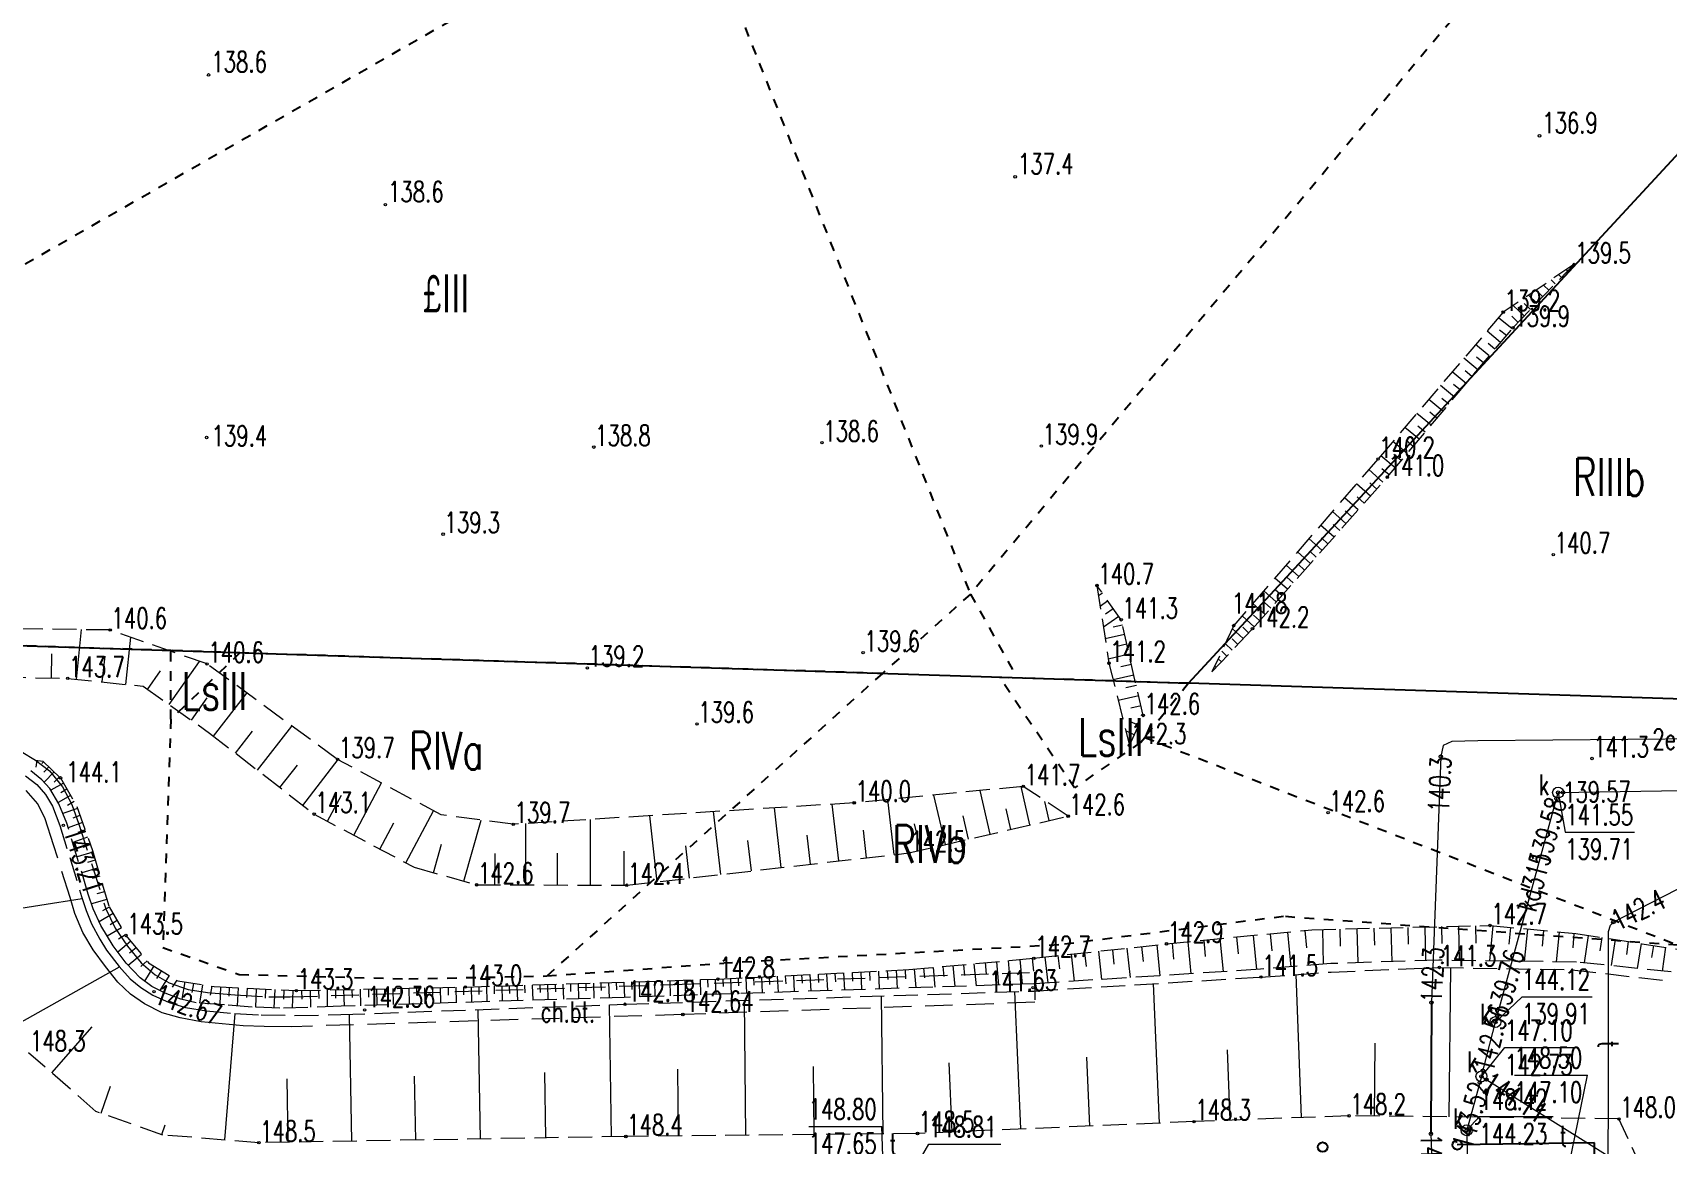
# Model space of a CAD drawing. Header units: metres. Extents: x 7583802 to 7586368, y 5958992 to 5960558.
# Drawn here: x 7585894.1 to 7586013.2, y 5959411.6 to 5959492.6 of the extents above; entities that cross this region are included whole.
import ezdxf
from ezdxf.enums import TextEntityAlignment as Align

# ---------------------------------------------------------------- set-up
doc = ezdxf.new("R2010")
doc.units = ezdxf.units.M
for name, pattern in [('1', [0]), ('2', [3, 2, -1]), ('3_1', [0]), ('3_BUBZ02', [2.45, 1.75, -0.7]), ('3_BUBZ02G', [2.45, 1.75, -0.7]), ('3_KTCR02', [3, 2, -1]), ('4_1', [0]), ('4_SUOP03_13', [0]), ('4_SUPE_01', [0]), ('4_SUPK_01', [0]), ('4_SUPT_01', [0]), ('GUZ', [1.4, 0.7, -0.7])]:
    doc.linetypes.add(name, pattern=pattern)
doc.layers.get('0').update_dxf_attribs({"color": 250, "linetype": 'CONTINUOUS', "lineweight": 100})
for name, color, linetype, lineweight in [('BUBZ_L_1', 7, '3_BUBZ02', 18), ('DZIALKI-G_L_0', 7, '1', 25), ('KONTURY_L_0', 114, '2', 25), ('KONTURY_NR_T_0', 114, 'CONTINUOUS', 25), ('KTCR_E_T_1', 7, 'CONTINUOUS', 15), ('KTCR_L_1', 7, '3_KTCR02', 18), ('KTOK_L_4', 7, 'CONTINUOUS', 25), ('RTPW_T_0', 7, 'CONTINUOUS', 15), ('RTPW_T_1', 7, 'CONTINUOUS', 15), ('SUOE_L_1', 1, '4_SUOP03_13', 25), ('SUPE_E_T_3', 1, 'CONTINUOUS', 15), ('SUPE_L_3', 1, '4_SUPE_01', 18), ('SUPK_E_T_0', 34, 'CONTINUOUS', 15), ('SUPK_L_0', 34, '4_SUPK_01', 18), ('SUPT_E_T_0', 30, 'CONTINUOUS', 15), ('SUPT_L_0', 30, '4_SUPT_01', 18), ('SUTE_T_0', 1, 'CONTINUOUS', 18), ('SUTK_T_0', 34, 'CONTINUOUS', 18), ('SUTT_T_0', 30, 'CONTINUOUS', 18), ('SUUK_E_T_3', 7, 'CONTINUOUS', 15), ('SUUK_T_4', 7, 'CONTINUOUS', 13), ('SUUT_E_T_3', 7, 'CONTINUOUS', 15)]:
    doc.layers.add(name, color=color, linetype=linetype, lineweight=lineweight)
doc.styles.get("Standard").update_dxf_attribs({"font": 'Simplex.SHX', "width": 0.75})

# ---------------------------------------------------------------- blocks, each defined once
blk = doc.blocks.new('3_RTPW01')
at = {"linetype": 'CONTINUOUS'}
blk.add_circle((0, 0), 0.09, dxfattribs=at)
blk = doc.blocks.new('3_RTPW02')
at = {"linetype": 'CONTINUOUS'}
blk.add_circle((0, 0), 0.09, dxfattribs=at)
blk = doc.blocks.new('4_SUPS01_03')
at = {"linetype": 'CONTINUOUS'}
blk.add_circle((0, 0), 0.125, dxfattribs=at)
blk = doc.blocks.new('4_SUPS01_05')
at = {"linetype": 'CONTINUOUS'}
blk.add_circle((0, 0), 0.125, dxfattribs=at)
blk = doc.blocks.new('4_SUPS01_07')
at = {"linetype": 'CONTINUOUS'}
blk.add_circle((0, 0), 0.125, dxfattribs=at)
blk = doc.blocks.new('4_SUUS22_01')
at = {"linetype": 'CONTINUOUS'}
blk.add_circle((0, 0), 0.4, dxfattribs=at)

msp = doc.modelspace()

# ---------------------------------------------------------------- linework, layer by layer
at = {"layer": 'BUBZ_L_1', "linetype": '3_BUBZ02'}
for p, q in [((7586006.42, 5959475.69), (7586001.27, 5959472.22)), ((7586001.27, 5959472.22), (7585992.14, 5959461.52)), ((7585992.14, 5959461.52), (7585981.63, 5959449.39)), ((7585971.67, 5959452.31), (7585972.54, 5959446.65)), ((7585899.77, 5959449.07), (7585875.92, 5959449.32)), ((7585981.63, 5959449.39), (7585980.05, 5959446.01)), ((7585906.83, 5959446.59), (7585899.77, 5959449.07)), ((7585916.34, 5959439.64), (7585906.83, 5959446.59)), ((7585972.54, 5959446.65), (7585974.04, 5959440.66)), ((7585923.89, 5959435.59), (7585916.34, 5959439.64)), ((7585893.59, 5959438.45), (7585894.43, 5959437.8)), ((7585894.79, 5959438.15), (7585894, 5959438.81)), ((7585894.43, 5959437.8), (7585895.05, 5959437.09)), ((7585895.38, 5959437.51), (7585894.79, 5959438.15)), ((7585896.04, 5959436.4), (7585895.38, 5959437.51)), ((7585966.3, 5959437.67), (7585953.98, 5959436.47)), ((7585969.57, 5959435.5), (7585966.3, 5959437.67)), ((7585895.05, 5959437.09), (7585895.57, 5959436.24)), ((7585895.57, 5959436.24), (7585896.1, 5959434.82)), ((7585896.62, 5959434.98), (7585896.04, 5959436.4)), ((7585953.98, 5959436.47), (7585929.14, 5959434.91)), ((7585896.1, 5959434.82), (7585897.69, 5959429.66)), ((7585898.18, 5959429.83), (7585896.62, 5959434.98)), ((7585929.14, 5959434.91), (7585923.89, 5959435.59)), ((7585897.69, 5959429.66), (7585898.03, 5959428.62)), ((7585898.54, 5959428.74), (7585898.18, 5959429.83)), ((7585898.03, 5959428.62), (7585898.41, 5959427.66)), ((7585898.41, 5959427.66), (7585899.03, 5959426.54)), ((7585899.08, 5959427.54), (7585898.54, 5959428.74)), ((7585899.03, 5959426.54), (7585899.5, 5959425.75)), ((7585899.98, 5959426.05), (7585899.08, 5959427.54)), ((7585899.5, 5959425.75), (7585900.43, 5959424.55)), ((7585900.93, 5959424.8), (7585899.98, 5959426.05)), ((7585900.43, 5959424.55), (7585901.24, 5959423.66)), ((7585901.96, 5959423.72), (7585900.93, 5959424.8)), ((7585983.59, 5959424.35), (7585967.06, 5959423.29)), ((7585988.7, 5959424.76), (7585983.59, 5959424.35)), ((7585983.62, 5959423.78), (7585988.73, 5959424.14)), ((7585996.57, 5959425.01), (7585988.7, 5959424.76)), ((7585988.73, 5959424.14), (7585996.62, 5959424.48)), ((7586006.62, 5959424.87), (7585996.57, 5959425.01)), ((7585996.62, 5959424.48), (7586006.28, 5959424.31)), ((7586006.28, 5959424.31), (7586013.47, 5959423.48)), ((7586013.5, 5959424.15), (7586006.62, 5959424.87)), ((7585901.24, 5959423.66), (7585902, 5959423.03)), ((7585902.81, 5959423.09), (7585901.96, 5959423.72)), ((7585902, 5959423.03), (7585902.89, 5959422.45)), ((7585903.77, 5959422.61), (7585902.81, 5959423.09)), ((7585967.06, 5959423.29), (7585937.22, 5959422.3)), ((7585967.08, 5959422.76), (7585983.62, 5959423.78)), ((7585902.89, 5959422.45), (7585904.08, 5959421.93)), ((7585904.92, 5959422.18), (7585903.77, 5959422.61)), ((7585904.08, 5959421.93), (7585905.26, 5959421.56)), ((7585906.03, 5959421.9), (7585904.92, 5959422.18)), ((7585908.1, 5959421.76), (7585906.03, 5959421.9)), ((7585910.12, 5959421.59), (7585908.1, 5959421.76)), ((7585916.57, 5959421.04), (7585937.28, 5959421.8)), ((7585937.22, 5959422.3), (7585916.61, 5959421.65)), ((7585937.28, 5959421.8), (7585967.08, 5959422.76)), ((7585905.26, 5959421.56), (7585906.8, 5959421.33)), ((7585906.8, 5959421.33), (7585908.83, 5959421.13)), ((7585908.83, 5959421.13), (7585910.78, 5959421.02)), ((7585912.14, 5959421.51), (7585910.12, 5959421.59)), ((7585910.78, 5959421.02), (7585913.21, 5959420.98)), ((7585916.61, 5959421.65), (7585912.14, 5959421.51)), ((7585913.21, 5959420.98), (7585916.57, 5959421.04))]:
    msp.add_line(p, q, dxfattribs=at)
at = {"layer": 'BUBZ_L_1', "linetype": '3_BUBZ02G'}
for p, q in [((7586001.98, 5959471.08), (7586006.42, 5959475.69)), ((7585992.82, 5959460.2), (7586001.98, 5959471.08)), ((7585983, 5959449.16), (7585992.82, 5959460.2)), ((7585973.43, 5959449.81), (7585971.67, 5959452.31)), ((7585975.04, 5959442.84), (7585973.43, 5959449.81)), ((7585980.05, 5959446.01), (7585983, 5959449.16)), ((7585886.98, 5959445.74), (7585896.68, 5959445.54)), ((7585896.68, 5959445.54), (7585902.17, 5959444.97)), ((7585902.17, 5959444.97), (7585907.02, 5959441.56)), ((7585974.04, 5959440.66), (7585975.04, 5959442.84)), ((7585907.02, 5959441.56), (7585914.63, 5959435.65)), ((7585893.28, 5959440.21), (7585894.34, 5959439.58)), ((7585894.34, 5959439.58), (7585894.87, 5959439.51)), ((7585894.87, 5959439.51), (7585896.15, 5959438.29)), ((7585896.15, 5959438.29), (7585897.34, 5959436.2)), ((7585897.34, 5959436.2), (7585898.48, 5959433)), ((7585914.63, 5959435.65), (7585921.91, 5959431.78)), ((7585957.97, 5959432.82), (7585969.57, 5959435.5)), ((7585898.48, 5959433), (7585899.69, 5959428.89)), ((7585937.41, 5959430.47), (7585957.97, 5959432.82)), ((7585921.91, 5959431.78), (7585926.47, 5959430.5)), ((7585926.47, 5959430.5), (7585937.41, 5959430.47)), ((7585899.69, 5959428.89), (7585900.92, 5959426.81)), ((7585900.92, 5959426.81), (7585902.57, 5959424.82)), ((7585976.74, 5959426.2), (7585987.33, 5959427.23)), ((7585987.33, 5959427.23), (7586000.31, 5959427.54)), ((7586000.31, 5959427.54), (7586006.55, 5959426.95)), ((7586006.55, 5959426.95), (7586014.25, 5959425.77)), ((7585967.07, 5959425.15), (7585976.74, 5959426.2)), ((7585902.57, 5959424.82), (7585904.7, 5959423.51)), ((7585944.06, 5959423.63), (7585957.95, 5959424.32)), ((7585957.95, 5959424.32), (7585967.07, 5959425.15)), ((7585904.7, 5959423.51), (7585907.34, 5959423.08)), ((7585907.34, 5959423.08), (7585913.34, 5959422.79)), ((7585913.34, 5959422.79), (7585925.65, 5959423.05)), ((7585925.65, 5959423.05), (7585944.06, 5959423.63)), ((7585898.73, 5959413.99), (7585893.83, 5959418.27)), ((7585903.62, 5959412.27), (7585898.73, 5959413.99)), ((7585990.03, 5959413.67), (7585978.74, 5959413.25)), ((7586004.5, 5959413.51), (7585990.03, 5959413.67)), ((7586009.7, 5959413.44), (7586004.5, 5959413.51)), ((7586011.4, 5959409.77), (7586009.7, 5959413.44)), ((7585910.6, 5959411.71), (7585903.62, 5959412.27)), ((7585958.59, 5959412.38), (7585937.34, 5959412.16)), ((7585978.74, 5959413.25), (7585958.59, 5959412.38)), ((7585937.34, 5959412.16), (7585910.6, 5959411.71))]:
    msp.add_line(p, q, dxfattribs=at)
at = {"layer": 'BUBZ_L_1', "linetype": '3_1'}
for p, q in [((7586005.97, 5959475.22), (7586005.87, 5959475.32)), ((7586004.61, 5959473.81), (7586004.21, 5959474.2)), ((7586005.06, 5959474.28), (7586004.76, 5959474.57)), ((7586005.52, 5959474.75), (7586005.32, 5959474.95)), ((7586003.71, 5959472.88), (7586003.11, 5959473.46)), ((7586004.16, 5959473.35), (7586003.69, 5959473.8)), ((7586001.91, 5959471), (7586000.93, 5959471.82)), ((7586002.35, 5959471.47), (7586001.89, 5959471.92)), ((7586002.81, 5959471.94), (7586002, 5959472.71)), ((7586003.26, 5959472.41), (7586002.79, 5959472.86)), ((7586001.08, 5959470.01), (7586000.1, 5959470.84)), ((7586001.5, 5959470.51), (7586001, 5959470.92)), ((7586000.25, 5959469.03), (7585999.26, 5959469.86)), ((7586000.67, 5959469.52), (7586000.17, 5959469.94)), ((7585999.41, 5959468.03), (7585998.41, 5959468.87)), ((7585999.83, 5959468.53), (7585999.33, 5959468.95)), ((7585998.57, 5959467.03), (7585997.56, 5959467.88)), ((7585998.15, 5959466.53), (7585997.64, 5959466.95)), ((7585998.99, 5959467.53), (7585998.49, 5959467.95)), ((7585996.87, 5959465.01), (7585995.85, 5959465.87)), ((7585997.72, 5959466.02), (7585996.71, 5959466.88)), ((7585997.3, 5959465.52), (7585996.79, 5959465.94)), ((7585996.01, 5959463.99), (7585994.98, 5959464.85)), ((7585996.44, 5959464.5), (7585995.93, 5959464.93)), ((7585995.14, 5959462.96), (7585994.11, 5959463.83)), ((7585995.58, 5959463.47), (7585995.06, 5959463.91)), ((7585994.27, 5959461.92), (7585993.23, 5959462.8)), ((7585994.71, 5959462.44), (7585994.19, 5959462.88)), ((7585993.4, 5959460.88), (7585992.35, 5959461.76)), ((7585993.83, 5959461.41), (7585993.31, 5959461.84)), ((7585992.5, 5959459.84), (7585991.48, 5959460.75)), ((7585992.95, 5959460.36), (7585992.43, 5959460.8)), ((7585990.7, 5959457.81), (7585989.7, 5959458.7)), ((7585991.59, 5959458.82), (7585990.58, 5959459.72)), ((7585991.14, 5959458.31), (7585990.64, 5959458.76)), ((7585992.05, 5959459.33), (7585991.54, 5959459.78)), ((7585989.81, 5959456.82), (7585988.82, 5959457.69)), ((7585990.25, 5959457.31), (7585989.76, 5959457.75)), ((7585988.94, 5959455.83), (7585987.96, 5959456.7)), ((7585989.37, 5959456.32), (7585988.88, 5959456.76)), ((7585988.07, 5959454.86), (7585987.11, 5959455.72)), ((7585988.5, 5959455.35), (7585988.02, 5959455.78)), ((7585987.22, 5959453.91), (7585986.27, 5959454.75)), ((7585986.8, 5959453.43), (7585986.33, 5959453.85)), ((7585987.65, 5959454.38), (7585987.17, 5959454.81)), ((7585985.55, 5959452.03), (7585984.63, 5959452.85)), ((7585986.38, 5959452.96), (7585985.45, 5959453.79)), ((7585985.97, 5959452.49), (7585985.5, 5959452.91)), ((7585972.07, 5959451.74), (7585971.79, 5959451.55)), ((7585984.73, 5959451.11), (7585983.82, 5959451.92)), ((7585985.14, 5959451.57), (7585984.68, 5959451.97)), ((7585972.47, 5959451.18), (7585971.9, 5959450.78)), ((7585972.86, 5959450.61), (7585972.3, 5959450.21)), ((7585983.92, 5959450.2), (7585983.02, 5959451)), ((7585984.33, 5959450.65), (7585983.87, 5959451.06)), ((7585897.31, 5959445.47), (7585897.68, 5959449.09)), ((7585973.26, 5959450.05), (7585972.14, 5959449.26)), ((7585973.52, 5959449.42), (7585972.84, 5959449.26)), ((7585982.32, 5959448.44), (7585981.53, 5959449.18)), ((7585983.13, 5959449.3), (7585982.24, 5959450.09)), ((7585982.72, 5959448.87), (7585982.3, 5959449.27)), ((7585983.52, 5959449.75), (7585983.08, 5959450.15)), ((7585900.92, 5959445.1), (7585901.28, 5959448.54)), ((7585973.68, 5959448.74), (7585972.27, 5959448.41)), ((7585973.84, 5959448.04), (7585973.11, 5959447.87)), ((7585981.53, 5959447.59), (7585981.02, 5959448.08)), ((7585981.93, 5959448.02), (7585981.51, 5959448.41)), ((7585895.49, 5959445.56), (7585895.53, 5959447.34)), ((7585899.2, 5959445.28), (7585899.4, 5959447.17)), ((7585904.07, 5959443.63), (7585906.28, 5959446.78)), ((7585974.01, 5959447.3), (7585972.49, 5959446.95)), ((7585980.74, 5959446.75), (7585980.5, 5959446.97)), ((7585981.14, 5959447.17), (7585980.76, 5959447.53)), ((7585902.5, 5959444.74), (7585903.45, 5959446.09)), ((7585974.36, 5959445.78), (7585972.84, 5959445.43)), ((7585974.18, 5959446.55), (7585973.42, 5959446.37)), ((7585980.35, 5959446.33), (7585980.24, 5959446.42)), ((7585907.31, 5959441.34), (7585909.74, 5959444.46)), ((7585974.54, 5959445.02), (7585973.78, 5959444.85)), ((7585905.7, 5959442.49), (7585906.84, 5959444.12)), ((7585974.71, 5959444.27), (7585973.22, 5959443.93)), ((7585974.88, 5959443.53), (7585974.14, 5959443.36)), ((7585910.51, 5959438.85), (7585913.01, 5959442.07)), ((7585974.71, 5959442.11), (7585974.02, 5959442.42)), ((7585975.02, 5959442.8), (7585974.89, 5959442.86)), ((7585908.9, 5959440.1), (7585910.13, 5959441.69)), ((7585974.39, 5959441.42), (7585973.78, 5959441.71)), ((7585974.08, 5959440.74), (7585974.01, 5959440.77)), ((7585894.43, 5959439.57), (7585894.36, 5959439.07)), ((7585913.8, 5959436.29), (7585916.39, 5959439.62)), ((7585894.92, 5959439.47), (7585894.78, 5959439.33)), ((7585895.3, 5959439.1), (7585894.94, 5959438.71)), ((7585895.69, 5959438.73), (7585894.96, 5959437.97)), ((7585912.14, 5959437.58), (7585913.41, 5959439.22)), ((7585896.36, 5959437.91), (7585895.45, 5959437.39)), ((7585896.07, 5959438.37), (7585895.69, 5959437.97)), ((7585896.62, 5959437.46), (7585896.17, 5959437.2)), ((7585917.52, 5959434.12), (7585919.54, 5959437.92)), ((7585963.9, 5959434.19), (7585963.17, 5959437.37)), ((7585966.79, 5959434.86), (7585966.15, 5959437.66)), ((7585896.88, 5959437), (7585895.98, 5959436.49)), ((7585897.38, 5959436.07), (7585896.33, 5959435.7)), ((7585897.14, 5959436.56), (7585896.67, 5959436.29)), ((7585915.61, 5959435.13), (7585916.63, 5959437.03)), ((7585948.67, 5959431.76), (7585948.17, 5959436.11)), ((7585952.86, 5959432.24), (7585952.38, 5959436.37)), ((7585956.89, 5959432.7), (7585956.43, 5959436.71)), ((7585960.63, 5959433.43), (7585959.79, 5959437.04)), ((7585965.39, 5959434.54), (7585965.05, 5959436.03)), ((7585968.18, 5959435.18), (7585967.86, 5959436.57)), ((7585897.76, 5959435.03), (7585896.72, 5959434.66)), ((7585897.57, 5959435.55), (7585897.06, 5959435.36)), ((7585919.42, 5959433.1), (7585920.43, 5959435.01)), ((7585921.31, 5959432.1), (7585923.33, 5959435.89)), ((7585925.55, 5959430.76), (7585926.8, 5959435.21)), ((7585930.05, 5959430.49), (7585930.06, 5959434.97)), ((7585934.76, 5959430.48), (7585934.77, 5959435.26)), ((7585939.63, 5959430.72), (7585939.08, 5959435.53)), ((7585944.27, 5959431.25), (7585943.74, 5959435.83)), ((7585958.83, 5959433.02), (7585958.38, 5959434.94)), ((7585962.32, 5959433.82), (7585961.93, 5959435.52)), ((7585898.13, 5959433.98), (7585897.04, 5959433.59)), ((7585897.94, 5959434.51), (7585897.41, 5959434.32)), ((7585946.5, 5959431.51), (7585946.24, 5959433.74)), ((7585950.79, 5959432), (7585950.55, 5959434.12)), ((7585954.88, 5959432.47), (7585954.65, 5959434.49)), ((7585898.52, 5959432.87), (7585897.36, 5959432.53)), ((7585898.33, 5959433.43), (7585897.77, 5959433.23)), ((7585923.33, 5959431.38), (7585923.91, 5959433.45)), ((7585927.81, 5959430.5), (7585927.82, 5959432.79)), ((7585932.36, 5959430.48), (7585932.37, 5959432.8)), ((7585937.23, 5959430.47), (7585937.23, 5959432.94)), ((7585941.98, 5959430.99), (7585941.71, 5959433.34)), ((7585898.86, 5959431.72), (7585897.71, 5959431.38)), ((7585898.69, 5959432.29), (7585898.11, 5959432.12)), ((7585899.19, 5959430.57), (7585898.06, 5959430.24)), ((7585899.03, 5959431.14), (7585898.46, 5959430.97)), ((7585889.85, 5959428.27), (7585897.74, 5959429.51)), ((7585899.53, 5959429.44), (7585898.42, 5959429.11)), ((7585899.36, 5959430), (7585898.8, 5959429.84)), ((7585899.69, 5959428.88), (7585899.21, 5959428.6)), ((7585899.98, 5959428.4), (7585898.96, 5959427.8)), ((7585900.28, 5959427.89), (7585899.76, 5959427.59)), ((7585900.59, 5959427.37), (7585899.55, 5959426.76)), ((7585900.89, 5959426.86), (7585900.38, 5959426.55)), ((7585979.45, 5959426.46), (7585979.56, 5959425.28)), ((7585980.63, 5959426.58), (7585980.86, 5959424.18)), ((7585981.83, 5959426.7), (7585981.95, 5959425.47)), ((7585983.05, 5959426.81), (7585983.29, 5959424.33)), ((7585984.29, 5959426.93), (7585984.42, 5959425.68)), ((7585985.55, 5959427.06), (7585985.79, 5959424.53)), ((7585986.81, 5959427.18), (7585986.94, 5959425.9)), ((7585988.09, 5959427.25), (7585988.15, 5959424.72)), ((7585989.36, 5959427.28), (7585989.39, 5959426.03)), ((7585990.61, 5959427.31), (7585990.67, 5959424.82)), ((7585991.85, 5959427.34), (7585991.88, 5959426.1)), ((7585993.09, 5959427.37), (7585993.15, 5959424.9)), ((7585994.32, 5959427.4), (7585994.35, 5959426.17)), ((7585995.55, 5959427.43), (7585995.61, 5959424.98)), ((7585996.77, 5959427.46), (7585996.8, 5959426.23)), ((7585998, 5959427.48), (7585998.06, 5959424.99)), ((7585999.24, 5959427.51), (7585999.27, 5959426.24)), ((7586000.51, 5959427.52), (7586000.27, 5959424.96)), ((7586001.8, 5959427.4), (7586001.68, 5959426.17)), ((7586003.03, 5959427.28), (7586002.8, 5959424.92)), ((7586004.21, 5959427.17), (7586004.1, 5959426.04)), ((7586005.34, 5959427.06), (7586005.13, 5959424.89)), ((7586006.42, 5959426.96), (7586006.33, 5959425.92)), ((7586007.46, 5959426.81), (7586007.16, 5959424.81)), ((7586008.46, 5959426.66), (7586008.31, 5959425.68)), ((7586009.43, 5959426.51), (7586009.14, 5959424.61)), ((7585901.27, 5959426.39), (7585900.32, 5959425.6)), ((7585902.06, 5959425.43), (7585901.09, 5959424.63)), ((7585901.66, 5959425.91), (7585901.18, 5959425.51)), ((7585968.82, 5959425.34), (7585968.93, 5959424.38)), ((7585969.78, 5959425.44), (7585970, 5959423.48)), ((7585970.77, 5959425.55), (7585970.88, 5959424.55)), ((7585971.77, 5959425.66), (7585972, 5959423.61)), ((7585972.8, 5959425.77), (7585972.91, 5959424.72)), ((7585973.85, 5959425.89), (7585974.08, 5959423.74)), ((7585974.92, 5959426), (7585975.04, 5959424.91)), ((7585976.02, 5959426.12), (7585976.26, 5959423.88)), ((7585977.14, 5959426.24), (7585977.25, 5959425.09)), ((7585978.28, 5959426.35), (7585978.51, 5959424.02)), ((7586010.38, 5959426.36), (7586010.24, 5959425.43)), ((7586011.31, 5959426.22), (7586011.04, 5959424.41)), ((7586012.22, 5959426.08), (7586012.08, 5959425.2)), ((7586013.1, 5959425.95), (7586012.84, 5959424.22)), ((7585892.74, 5959420.2), (7585900.45, 5959424.53)), ((7585902.47, 5959424.95), (7585902, 5959424.56)), ((7585902.95, 5959424.59), (7585902.27, 5959423.49)), ((7585903.5, 5959424.25), (7585903.14, 5959423.68)), ((7585953.2, 5959424.08), (7585953.27, 5959422.83)), ((7585953.83, 5959424.12), (7585953.86, 5959423.48)), ((7585954.46, 5959424.15), (7585954.52, 5959422.87)), ((7585955.1, 5959424.18), (7585955.13, 5959423.54)), ((7585955.74, 5959424.21), (7585955.8, 5959422.92)), ((7585956.38, 5959424.24), (7585956.42, 5959423.59)), ((7585957.04, 5959424.27), (7585957.1, 5959422.96)), ((7585957.69, 5959424.31), (7585957.73, 5959423.64)), ((7585958.36, 5959424.36), (7585958.48, 5959423.01)), ((7585959.03, 5959424.42), (7585959.1, 5959423.72)), ((7585959.73, 5959424.48), (7585959.86, 5959423.05)), ((7585960.44, 5959424.55), (7585960.51, 5959423.81)), ((7585961.18, 5959424.61), (7585961.32, 5959423.1)), ((7585961.94, 5959424.68), (7585962.01, 5959423.9)), ((7585962.71, 5959424.75), (7585962.86, 5959423.15)), ((7585963.52, 5959424.83), (7585963.59, 5959424)), ((7585964.34, 5959424.9), (7585964.5, 5959423.2)), ((7585965.19, 5959424.98), (7585965.27, 5959424.11)), ((7585966.06, 5959425.06), (7585966.23, 5959423.26)), ((7585966.96, 5959425.14), (7585967.04, 5959424.22)), ((7585967.88, 5959425.24), (7585968.09, 5959423.36)), ((7585997.33, 5959413.59), (7585997.45, 5959424.47)), ((7585904.07, 5959423.9), (7585903.39, 5959422.8)), ((7585904.62, 5959423.56), (7585904.3, 5959423.04)), ((7585905.2, 5959423.43), (7585905, 5959422.16)), ((7585905.84, 5959423.32), (7585905.73, 5959422.66)), ((7585906.5, 5959423.22), (7585906.28, 5959421.88)), ((7585907.17, 5959423.11), (7585907.06, 5959422.47)), ((7585907.81, 5959423.06), (7585907.75, 5959421.78)), ((7585908.44, 5959423.03), (7585908.41, 5959422.38)), ((7585909.09, 5959423), (7585909.03, 5959421.68)), ((7585909.75, 5959422.96), (7585909.71, 5959422.3)), ((7585910.41, 5959422.93), (7585910.35, 5959421.58)), ((7585911.09, 5959422.9), (7585911.06, 5959422.23)), ((7585917.99, 5959422.89), (7585918.01, 5959421.69)), ((7585918.59, 5959422.9), (7585918.6, 5959422.31)), ((7585919.18, 5959422.91), (7585919.2, 5959421.73)), ((7585919.77, 5959422.93), (7585919.78, 5959422.34)), ((7585920.36, 5959422.94), (7585920.38, 5959421.77)), ((7585920.94, 5959422.95), (7585920.95, 5959422.37)), ((7585921.52, 5959422.96), (7585921.55, 5959421.81)), ((7585922.1, 5959422.98), (7585922.11, 5959422.4)), ((7585922.68, 5959422.99), (7585922.7, 5959421.84)), ((7585923.25, 5959423), (7585923.26, 5959422.43)), ((7585923.82, 5959423.01), (7585923.84, 5959421.88)), ((7585924.39, 5959423.02), (7585924.4, 5959422.46)), ((7585924.95, 5959423.04), (7585924.97, 5959421.91)), ((7585925.51, 5959423.05), (7585925.52, 5959422.49)), ((7585926.07, 5959423.06), (7585926.1, 5959421.95)), ((7585926.63, 5959423.08), (7585926.64, 5959422.52)), ((7585927.18, 5959423.1), (7585927.22, 5959421.98)), ((7585927.74, 5959423.12), (7585927.76, 5959422.56)), ((7585928.3, 5959423.13), (7585928.33, 5959422.02)), ((7585928.85, 5959423.15), (7585928.87, 5959422.59)), ((7585929.41, 5959423.17), (7585929.44, 5959422.05)), ((7585929.97, 5959423.19), (7585929.98, 5959422.63)), ((7585930.52, 5959423.2), (7585930.56, 5959422.09)), ((7585931.08, 5959423.22), (7585931.1, 5959422.66)), ((7585931.64, 5959423.24), (7585931.67, 5959422.13)), ((7585932.19, 5959423.26), (7585932.21, 5959422.7)), ((7585932.75, 5959423.27), (7585932.79, 5959422.16)), ((7585933.31, 5959423.29), (7585933.32, 5959422.73)), ((7585933.86, 5959423.31), (7585933.9, 5959422.2)), ((7585934.42, 5959423.33), (7585934.44, 5959422.77)), ((7585934.98, 5959423.34), (7585935.01, 5959422.23)), ((7585935.53, 5959423.36), (7585935.55, 5959422.8)), ((7585936.09, 5959423.38), (7585936.13, 5959422.27)), ((7585936.65, 5959423.4), (7585936.67, 5959422.84)), ((7585937.2, 5959423.41), (7585937.24, 5959422.3)), ((7585937.76, 5959423.43), (7585937.78, 5959422.88)), ((7585938.32, 5959423.45), (7585938.35, 5959422.34)), ((7585938.87, 5959423.47), (7585938.89, 5959422.91)), ((7585939.43, 5959423.48), (7585939.46, 5959422.37)), ((7585939.98, 5959423.5), (7585940, 5959422.95)), ((7585940.54, 5959423.52), (7585940.57, 5959422.41)), ((7585941.09, 5959423.54), (7585941.11, 5959422.98)), ((7585941.65, 5959423.55), (7585941.68, 5959422.45)), ((7585942.2, 5959423.57), (7585942.22, 5959423.02)), ((7585942.75, 5959423.59), (7585942.79, 5959422.48)), ((7585943.3, 5959423.61), (7585943.32, 5959423.05)), ((7585943.85, 5959423.62), (7585943.89, 5959422.52)), ((7585944.41, 5959423.65), (7585944.43, 5959423.09)), ((7585944.96, 5959423.67), (7585945.01, 5959422.56)), ((7585945.52, 5959423.7), (7585945.54, 5959423.14)), ((7585946.08, 5959423.73), (7585946.14, 5959422.6)), ((7585946.65, 5959423.76), (7585946.67, 5959423.19)), ((7585947.22, 5959423.79), (7585947.28, 5959422.63)), ((7585947.79, 5959423.82), (7585947.82, 5959423.23)), ((7585948.38, 5959423.84), (7585948.43, 5959422.67)), ((7585948.96, 5959423.87), (7585948.99, 5959423.28)), ((7585949.55, 5959423.9), (7585949.61, 5959422.71)), ((7585950.15, 5959423.93), (7585950.18, 5959423.33)), ((7585950.75, 5959423.96), (7585950.81, 5959422.75)), ((7585951.36, 5959423.99), (7585951.39, 5959423.38)), ((7585951.97, 5959424.02), (7585952.03, 5959422.79)), ((7585952.58, 5959424.05), (7585952.61, 5959423.43)), ((7585976.23, 5959413.14), (7585975.79, 5959423.3)), ((7585986.58, 5959413.54), (7585986.19, 5959423.96)), ((7585911.76, 5959422.87), (7585911.7, 5959421.53)), ((7585912.43, 5959422.83), (7585912.4, 5959422.18)), ((7585913.09, 5959422.8), (7585913.03, 5959421.54)), ((7585913.72, 5959422.8), (7585913.74, 5959422.18)), ((7585914.34, 5959422.81), (7585914.37, 5959421.58)), ((7585914.96, 5959422.82), (7585914.97, 5959422.21)), ((7585915.57, 5959422.84), (7585915.59, 5959421.62)), ((7585916.18, 5959422.85), (7585916.19, 5959422.24)), ((7585916.78, 5959422.86), (7585916.81, 5959421.66)), ((7585917.39, 5959422.88), (7585917.4, 5959422.28)), ((7585936.31, 5959412.14), (7585936.15, 5959421.76)), ((7585946.09, 5959412.25), (7585945.99, 5959422.08)), ((7585956.08, 5959412.35), (7585955.98, 5959422.4)), ((7585966.12, 5959412.71), (7585965.69, 5959422.72)), ((7585908.13, 5959411.91), (7585908.87, 5959421.13)), ((7585917.37, 5959411.82), (7585917.21, 5959421.06)), ((7585926.75, 5959411.98), (7585926.59, 5959421.41)), ((7585895.53, 5959416.79), (7585898.47, 5959420.16)), ((7585981.37, 5959413.35), (7585981.17, 5959418.48)), ((7585991.89, 5959413.65), (7585991.95, 5959418.97)), ((7585941.17, 5959412.2), (7585941.12, 5959417.06)), ((7585951.06, 5959412.3), (7585951.01, 5959417.27)), ((7585961.12, 5959412.49), (7585960.9, 5959417.52)), ((7585971.15, 5959412.92), (7585970.94, 5959417.95)), ((7585899.11, 5959413.86), (7585899.8, 5959415.82)), ((7585912.75, 5959411.75), (7585912.67, 5959416.37)), ((7585922.03, 5959411.9), (7585921.95, 5959416.57)), ((7585931.51, 5959412.06), (7585931.43, 5959416.82)), ((7585903.53, 5959412.3), (7585903.78, 5959413.02))]:
    msp.add_line(p, q, dxfattribs=at)
for p in [(7586006.42, 5959475.69), (7585971.67, 5959452.31), (7585969.57, 5959435.5)]:
    msp.add_point(p, dxfattribs=at)
at = {"layer": 'DZIALKI-G_L_0', "linetype": '1'}
for p, q in [((7585978.35, 5959445.18), (7586033.12, 5959504.45)), ((7585712.33, 5959453.74), (7585978.35, 5959445.18)), ((7586076.15, 5959442.03), (7585978.35, 5959445.18))]:
    msp.add_line(p, q, dxfattribs=at)
at = {"layer": 'KONTURY_L_0', "linetype": 'GUZ'}
for p, q in [((7585874.13, 5959464.62), (7585941.89, 5959503.36)), ((7585941.89, 5959503.36), (7585962.45, 5959451.68)), ((7586002.91, 5959499.94), (7585962.45, 5959451.68)), ((7585962.45, 5959451.68), (7585956.04, 5959445.9)), ((7585962.45, 5959451.68), (7585965.86, 5959445.58)), ((7585904.18, 5959447.57), (7585887.46, 5959448.1)), ((7585909.23, 5959447.4), (7585904.18, 5959447.57)), ((7585904.19, 5959442.57), (7585904.18, 5959447.57)), ((7585909.23, 5959447.4), (7585904.19, 5959442.57)), ((7585956.04, 5959445.9), (7585909.23, 5959447.4)), ((7585956.04, 5959445.9), (7585931.59, 5959423.86)), ((7585964.56, 5959445.62), (7585965.86, 5959445.58)), ((7585970.04, 5959437.56), (7585964.56, 5959445.62)), ((7585978.35, 5959445.18), (7585965.86, 5959445.58)), ((7585978.35, 5959445.18), (7585975.15, 5959441.24)), ((7585904.19, 5959442.57), (7585903.61, 5959425.93)), ((7585974.86, 5959440.89), (7585970.04, 5959437.56)), ((7585974.86, 5959440.89), (7585975.15, 5959441.24)), ((7585975.15, 5959441.24), (7586014.02, 5959426.1)), ((7585985.27, 5959428.19), (7585968.88, 5959426.12)), ((7586014.02, 5959426.1), (7585985.27, 5959428.19)), ((7585903.61, 5959425.93), (7585909.18, 5959423.97)), ((7585968.88, 5959426.12), (7585944.49, 5959424.79)), ((7585931.59, 5959423.86), (7585944.49, 5959424.79)), ((7585909.18, 5959423.97), (7585921.52, 5959423.65)), ((7585921.52, 5959423.65), (7585931.59, 5959423.86))]:
    msp.add_line(p, q, dxfattribs=at)
at = {"layer": 'KTCR_L_1', "linetype": '3_KTCR02'}
for p, q in [((7585893.28, 5959440.21), (7585894.34, 5959439.58)), ((7585894.34, 5959439.58), (7585895.34, 5959438.81)), ((7585895.34, 5959438.81), (7585896.3, 5959437.64)), ((7585894.5, 5959436.41), (7585893.64, 5959437.38)), ((7585896.3, 5959437.64), (7585896.99, 5959436.36)), ((7585895.04, 5959435.3), (7585894.5, 5959436.41)), ((7585896.99, 5959436.36), (7585897.5, 5959434.92)), ((7585895.65, 5959433.42), (7585895.04, 5959435.3)), ((7585897.5, 5959434.92), (7585899.45, 5959428.75)), ((7585896.86, 5959429.57), (7585895.65, 5959433.42)), ((7585897.2, 5959428.42), (7585896.86, 5959429.57)), ((7585897.79, 5959427.02), (7585897.2, 5959428.42)), ((7585899.45, 5959428.75), (7585900.13, 5959427.35)), ((7585898.53, 5959425.76), (7585897.79, 5959427.02)), ((7585900.13, 5959427.35), (7585901.04, 5959426.02)), ((7585899.42, 5959424.54), (7585898.53, 5959425.76)), ((7585901.04, 5959426.02), (7585902.03, 5959424.81)), ((7585900.33, 5959423.41), (7585899.42, 5959424.54)), ((7585902.03, 5959424.81), (7585903.04, 5959423.95)), ((7585940.78, 5959423.23), (7585967.11, 5959424.13)), ((7585967.11, 5959424.13), (7585967.15, 5959421.94)), ((7585901.26, 5959422.53), (7585900.33, 5959423.41)), ((7585903.04, 5959423.95), (7585904.08, 5959423.36)), ((7585904.08, 5959423.36), (7585905.46, 5959422.87)), ((7585912.88, 5959422.33), (7585940.78, 5959423.23)), ((7585902.27, 5959421.84), (7585901.26, 5959422.53)), ((7585903.56, 5959421.17), (7585902.27, 5959421.84)), ((7585905.46, 5959422.87), (7585906.86, 5959422.66)), ((7585906.86, 5959422.66), (7585908.87, 5959422.48)), ((7585908.87, 5959422.48), (7585911.32, 5959422.35)), ((7585911.32, 5959422.35), (7585912.88, 5959422.33)), ((7585967.15, 5959421.94), (7585941.5, 5959421.05)), ((7585904.88, 5959420.8), (7585903.56, 5959421.17)), ((7585906.4, 5959420.52), (7585904.88, 5959420.8)), ((7585907.93, 5959420.36), (7585906.4, 5959420.52)), ((7585941.5, 5959421.05), (7585912.98, 5959420.16)), ((7585909.46, 5959420.23), (7585907.93, 5959420.36)), ((7585910.99, 5959420.18), (7585909.46, 5959420.23)), ((7585912.98, 5959420.16), (7585910.99, 5959420.18))]:
    msp.add_line(p, q, dxfattribs=at)
at = {"layer": 'KTOK_L_4'}
for p, q in [((7586007.92, 5959411.7), (7585997.92, 5959411.55)), ((7586007.97, 5959407.73), (7586007.92, 5959411.7))]:
    msp.add_line(p, q, dxfattribs=at)
for centre in [(7585988.11, 5959411.39), (7585997.92, 5959411.55)]:
    msp.add_circle(centre, 0.35, dxfattribs=at)
at = {"layer": 'SUOE_L_1', "linetype": '4_1'}
msp.add_line((7585996.04, 5959421.92), (7585996, 5959412.36), dxfattribs=at)
at = {"layer": 'SUPE_L_3', "linetype": '4_SUPE_01'}
for p, q in [((7585997.53, 5959440.94), (7585996.89, 5959440.64)), ((7585999.41, 5959440.99), (7585997.53, 5959440.94)), ((7586022.72, 5959441.21), (7585999.41, 5959440.99)), ((7585996.72, 5959439.84), (7585996.04, 5959421.92)), ((7585996.89, 5959440.64), (7585996.72, 5959439.84)), ((7585996.04, 5959421.92), (7585996, 5959412.36)), ((7585996, 5959412.36), (7585996.13, 5959408.53))]:
    msp.add_line(p, q, dxfattribs=at)
at = {"layer": 'SUPK_L_0', "linetype": '4_1'}
for p, q in [((7586000.7, 5959420.5), (7586005.27, 5959437.22)), ((7586005.27, 5959437.22), (7586063.3, 5959438.21)), ((7585999.68, 5959416.54), (7586000.7, 5959420.5)), ((7585999.68, 5959416.54), (7585998.61, 5959412.62)), ((7585999.68, 5959416.54), (7586015.37, 5959406.73)), ((7585998.61, 5959412.62), (7585998.67, 5959408.32))]:
    msp.add_line(p, q, dxfattribs=at)
at = {"layer": 'SUPT_L_0', "linetype": '4_SUPT_01'}
for p, q in [((7586009.29, 5959427.79), (7586021.04, 5959433.81)), ((7586009.09, 5959427.56), (7586009.29, 5959427.79)), ((7586008.93, 5959427.11), (7586009.09, 5959427.56)), ((7586008.93, 5959422.42), (7586008.93, 5959427.11)), ((7586008.94, 5959413.9), (7586008.93, 5959422.42)), ((7586008.89, 5959408.57), (7586008.94, 5959413.9))]:
    msp.add_line(p, q, dxfattribs=at)
at = {"layer": 'SUTK_T_0', "linetype": 'CONTINUOUS'}
for p, q in [((7586005.27, 5959437.22), (7586005.79, 5959434.34)), ((7586005.79, 5959434.34), (7586010.84, 5959434.34)), ((7586000.7, 5959420.5), (7586002.64, 5959422.35)), ((7586002.64, 5959422.35), (7586007.74, 5959422.35)), ((7585999.68, 5959416.54), (7586001.39, 5959418.64)), ((7586001.39, 5959418.64), (7586006.71, 5959418.64)), ((7585998.61, 5959412.62), (7585999.54, 5959413.61)), ((7585999.54, 5959413.61), (7586004.91, 5959413.61)), ((7585957.69, 5959408.61), (7585959.41, 5959411.61)), ((7585959.41, 5959411.61), (7585964.67, 5959411.61))]:
    msp.add_line(p, q, dxfattribs=at)
at = {"layer": 'SUTT_T_0', "linetype": 'CONTINUOUS'}
for p, q in [((7586002.08, 5959416.64), (7586007.4, 5959416.64)), ((7586006.05, 5959409.97), (7586007.4, 5959416.64)), ((7585950.67, 5959412.9), (7585955.99, 5959412.9)), ((7585956.11, 5959409.27), (7585955.99, 5959412.9))]:
    msp.add_line(p, q, dxfattribs=at)

# ---------------------------------------------------------------- block references
at = {"layer": 'RTPW_T_0'}
for p in [(7585906.94, 5959489.51), (7586003.91, 5959485.07), (7585965.71, 5959482.08), (7585919.82, 5959480.05), (7586006.42, 5959475.69), (7586001.27, 5959472.22), (7586001.98, 5959471.08), (7585906.8, 5959463.09), (7585935.01, 5959462.39), (7585951.63, 5959462.71), (7585967.62, 5959462.47), (7585992.14, 5959461.52), (7585992.82, 5959460.2), (7585924.03, 5959456.05), (7586004.92, 5959454.56), (7585971.67, 5959452.31), (7585899.77, 5959449.07), (7585973.43, 5959449.81), (7585981.63, 5959449.39), (7585983, 5959449.16), (7585954.63, 5959447.41), (7585972.54, 5959446.65), (7585896.68, 5959445.54), (7585906.83, 5959446.59), (7585934.54, 5959446.3), (7585942.53, 5959442.22), (7585975.04, 5959442.84), (7585974.04, 5959440.66), (7585916.34, 5959439.64), (7586007.74, 5959439.7), (7585896.15, 5959438.29), (7585966.3, 5959437.67), (7585953.98, 5959436.47), (7585914.63, 5959435.65), (7585929.14, 5959434.91), (7585969.57, 5959435.5), (7585988.51, 5959435.75), (7585957.97, 5959432.82), (7585926.47, 5959430.5), (7585937.41, 5959430.47), (7585900.92, 5959426.81), (7586000.31, 5959427.54), (7585976.74, 5959426.2), (7585967.07, 5959425.15), (7585996.62, 5959424.48), (7585925.65, 5959423.05), (7585944.06, 5959423.63), (7585983.62, 5959423.78), (7585913.34, 5959422.79), (7585990.03, 5959413.67), (7586009.7, 5959413.44), (7585937.34, 5959412.16), (7585958.59, 5959412.38), (7585978.74, 5959413.25), (7585910.6, 5959411.71)]:
    msp.add_blockref('3_RTPW01', p, dxfattribs=at)
at = {"layer": 'RTPW_T_1'}
for p in [(7585896.36, 5959434.83), (7585967.01, 5959423), (7585902.97, 5959422.71), (7585937.28, 5959421.8), (7585918.31, 5959421.38), (7585941.5, 5959421.05)]:
    msp.add_blockref('3_RTPW02', p, dxfattribs=at)
at = {"layer": 'SUTE_T_0'}
for p in [(7585996.72, 5959439.84), (7585996.04, 5959421.92), (7585996, 5959412.36)]:
    msp.add_blockref('4_SUPS01_03', p, dxfattribs=at)
at = {"layer": 'SUTK_T_0'}
for p in [(7586005.27, 5959437.22), (7586005.63, 5959437.23), (7586005.15, 5959436.79), (7586000.7, 5959420.5), (7586000.82, 5959420.94), (7585999.79, 5959416.96), (7585999.56, 5959416.09), (7585999.68, 5959416.54), (7586000.04, 5959416.31), (7585998.61, 5959412.62)]:
    msp.add_blockref('4_SUPS01_05', p, dxfattribs=at)
at = {"layer": 'SUTT_T_0'}
msp.add_blockref('4_SUPS01_07', (7586009.29, 5959427.79), dxfattribs=at)
at = {"layer": 'SUUK_T_4'}
for p in [(7586005.27, 5959437.22), (7586000.7, 5959420.5), (7585999.68, 5959416.54), (7585998.61, 5959412.62)]:
    msp.add_blockref('4_SUUS22_01', p, dxfattribs=at)

# ---------------------------------------------------------------- texts
at = {"layer": 'KONTURY_NR_T_0', "width": 0.7}
for s, p in [('£III', (7585922.63, 5959474.96)), ('RIIIb', (7586006.35, 5959461.59)), ('LsIII', (7585904.99, 5959446)), ('LsIII', (7585970.29, 5959442.64)), ('RIVa', (7585921.55, 5959441.64)), ('RIVb', (7585956.75, 5959434.84))]:
    msp.add_text(s, height=2.75, dxfattribs=at).set_placement(p, align=Align.TOP_LEFT)
at = {"layer": 'KTCR_E_T_1', "width": 0.7}
msp.add_text('ch.bt.', height=1.5, dxfattribs=at).set_placement((7585933.12, 5959421.24), align=Align.MIDDLE)
at = {"layer": 'RTPW_T_0', "width": 0.7}
for s, p in [('138.6', (7585907.14, 5959489.71)), ('136.9', (7586004.11, 5959485.27)), ('137.4', (7585965.91, 5959482.28)), ('138.6', (7585920.02, 5959480.25)), ('139.5', (7586006.52, 5959475.79)), ('139.2', (7586001.37, 5959472.32)), ('139.9', (7586002.08, 5959471.18)), ('139.4', (7585907.16, 5959462.47)), ('138.8', (7585935.11, 5959462.49)), ('138.6', (7585951.73, 5959462.81)), ('139.9', (7585967.72, 5959462.57)), ('140.2', (7585992.24, 5959461.62)), ('141.0', (7585992.92, 5959460.3)), ('139.3', (7585924.13, 5959456.15)), ('140.7', (7586005.02, 5959454.66)), ('140.7', (7585971.77, 5959452.41)), ('141.8', (7585981.5, 5959450.26)), ('140.6', (7585899.87, 5959449.17)), ('141.3', (7585973.53, 5959449.91)), ('142.2', (7585983.1, 5959449.26)), ('140.6', (7585906.93, 5959446.69)), ('139.2', (7585934.64, 5959446.4)), ('139.6', (7585954.73, 5959447.51)), ('141.2', (7585972.64, 5959446.75)), ('143.7', (7585896.78, 5959445.64)), ('142.6', (7585975.14, 5959442.94)), ('139.6', (7585942.63, 5959442.32)), ('142.3', (7585974.14, 5959440.76)), ('139.7', (7585916.44, 5959439.74)), ('141.3', (7586007.84, 5959439.8)), ('144.1', (7585896.57, 5959437.97)), ('141.7', (7585966.4, 5959437.77)), ('143.1', (7585914.73, 5959435.75)), ('140.0', (7585954.08, 5959436.57)), ('142.6', (7585988.61, 5959435.85)), ('139.7', (7585929.24, 5959435.01)), ('142.6', (7585969.67, 5959435.6)), ('142.5', (7585958.07, 5959432.92)), ('142.6', (7585926.57, 5959430.6)), ('142.4', (7585937.51, 5959430.57)), ('142.7', (7586000.41, 5959427.64)), ('143.5', (7585901.02, 5959426.91)), ('142.9', (7585976.84, 5959426.3)), ('142.7', (7585967.17, 5959425.25)), ('141.5', (7585983.72, 5959423.88)), ('141.3', (7585996.72, 5959424.58)), ('143.3', (7585913.44, 5959422.89)), ('143.0', (7585925.75, 5959423.15)), ('142.8', (7585944.16, 5959423.73)), ('148.3', (7585893.93, 5959418.37)), ('148.3', (7585978.84, 5959413.35)), ('148.2', (7585990.13, 5959413.77)), ('148.0', (7586009.8, 5959413.54)), ('148.4', (7585937.44, 5959412.26)), ('148.5', (7585958.69, 5959412.48)), ('148.5', (7585910.7, 5959411.81))]:
    msp.add_text(s, height=1.5, dxfattribs=at).set_placement(p)
at = {"layer": 'RTPW_T_1', "width": 0.7}
for s, rotation, p in [('143.21', 288.2813, (7585896.36, 5959434.39)), ('141.63', 1.2103, (7585963.84, 5959422.71)), ('142.67', 340.26, (7585902.87, 5959421.89))]:
    msp.add_text(s, height=1.5, rotation=rotation, dxfattribs=at).set_placement(p)
for s, p in [('142.36', (7585918.51, 5959421.58)), ('142.18', (7585937.48, 5959422)), ('142.64', (7585941.7, 5959421.25))]:
    msp.add_text(s, height=1.5, dxfattribs=at).set_placement(p)
at = {"layer": 'SUPE_E_T_3', "width": 0.7}
msp.add_text('2eN', height=1.5, rotation=0.5408, dxfattribs=at).set_placement((7586013.49, 5959441.12), align=Align.MIDDLE)
at = {"layer": 'SUPK_E_T_0', "width": 0.7}
msp.add_text('kd315', height=1.5, rotation=74.713, dxfattribs=at).set_placement((7586003.5, 5959430.74), align=Align.MIDDLE)
at = {"layer": 'SUPT_E_T_0', "width": 0.7}
msp.add_text('t', height=1.5, rotation=270.0672, dxfattribs=at).set_placement((7586008.93, 5959418.87), align=Align.MIDDLE)
at = {"layer": 'SUTE_T_0', "width": 0.7}
msp.add_text('140.3', height=1.5, rotation=87.8269, dxfattribs=at).set_placement((7585996.72, 5959439.84), align=Align.MIDDLE_RIGHT)
for s, rotation, p in [('142.3', 87.8269, (7585996.04, 5959421.92)), ('147.3', 271.3659, (7585996, 5959412.36))]:
    msp.add_text(s, height=1.5, rotation=rotation, dxfattribs=at).set_placement(p, align=Align.MIDDLE_LEFT)
at = {"layer": 'SUTK_T_0', "width": 0.7}
for s, rotation, p in [('139.57', 0.9774, (7586005.63, 5959437.23)), ('139.76', 74.713, (7586000.82, 5959420.94)), ('142.56', 75.556, (7585999.79, 5959416.96)), ('144.11', 327.9848, (7586000.04, 5959416.31))]:
    msp.add_text(s, height=1.5, rotation=rotation, dxfattribs=at).set_placement(p, align=Align.MIDDLE_LEFT)
for s, rotation, p in [('139.58', 74.713, (7586005.15, 5959436.79)), ('143.52', 74.7325, (7585999.56, 5959416.09))]:
    msp.add_text(s, height=1.5, rotation=rotation, dxfattribs=at).set_placement(p, align=Align.MIDDLE_RIGHT)
for s, p in [('141.55', (7586005.79, 5959436.34)), ('139.71', (7586005.79, 5959433.84)), ('144.12', (7586002.64, 5959424.35)), ('139.91', (7586002.64, 5959421.85)), ('147.10', (7586001.39, 5959420.64)), ('142.73', (7586001.39, 5959418.14)), ('148.42', (7585999.54, 5959415.61)), ('148.81', (7585959.41, 5959413.61)), ('144.23', (7585999.54, 5959413.11))]:
    msp.add_text(s, height=1.5, dxfattribs=at).set_placement(p, align=Align.TOP_LEFT)
at = {"layer": 'SUTT_T_0', "width": 0.7}
msp.add_text('142.4', height=1.5, rotation=26.1599, dxfattribs=at).set_placement((7586009.29, 5959427.79), align=Align.MIDDLE_LEFT)
for s, p in [('148.50', (7586002.08, 5959418.64)), ('147.10', (7586002.08, 5959416.14)), ('148.80', (7585950.67, 5959414.9)), ('147.65', (7585950.67, 5959412.4))]:
    msp.add_text(s, height=1.5, dxfattribs=at).set_placement(p, align=Align.TOP_LEFT)
at = {"layer": 'SUUK_E_T_3', "width": 0.7}
for p in [(7586004.61, 5959437.03), (7586000.35, 5959420.32), (7585999.39, 5959416.86), (7585998.38, 5959412.71)]:
    msp.add_text('k', height=1.5, dxfattribs=at).set_placement(p, align=Align.RIGHT)
at = {"layer": 'SUUT_E_T_3', "width": 0.7}
for p in [(7585956.54, 5959410.87), (7586005.37, 5959411.45)]:
    msp.add_text('t', height=1.5, dxfattribs=at).set_placement(p)

doc.saveas('drawing.dxf')
